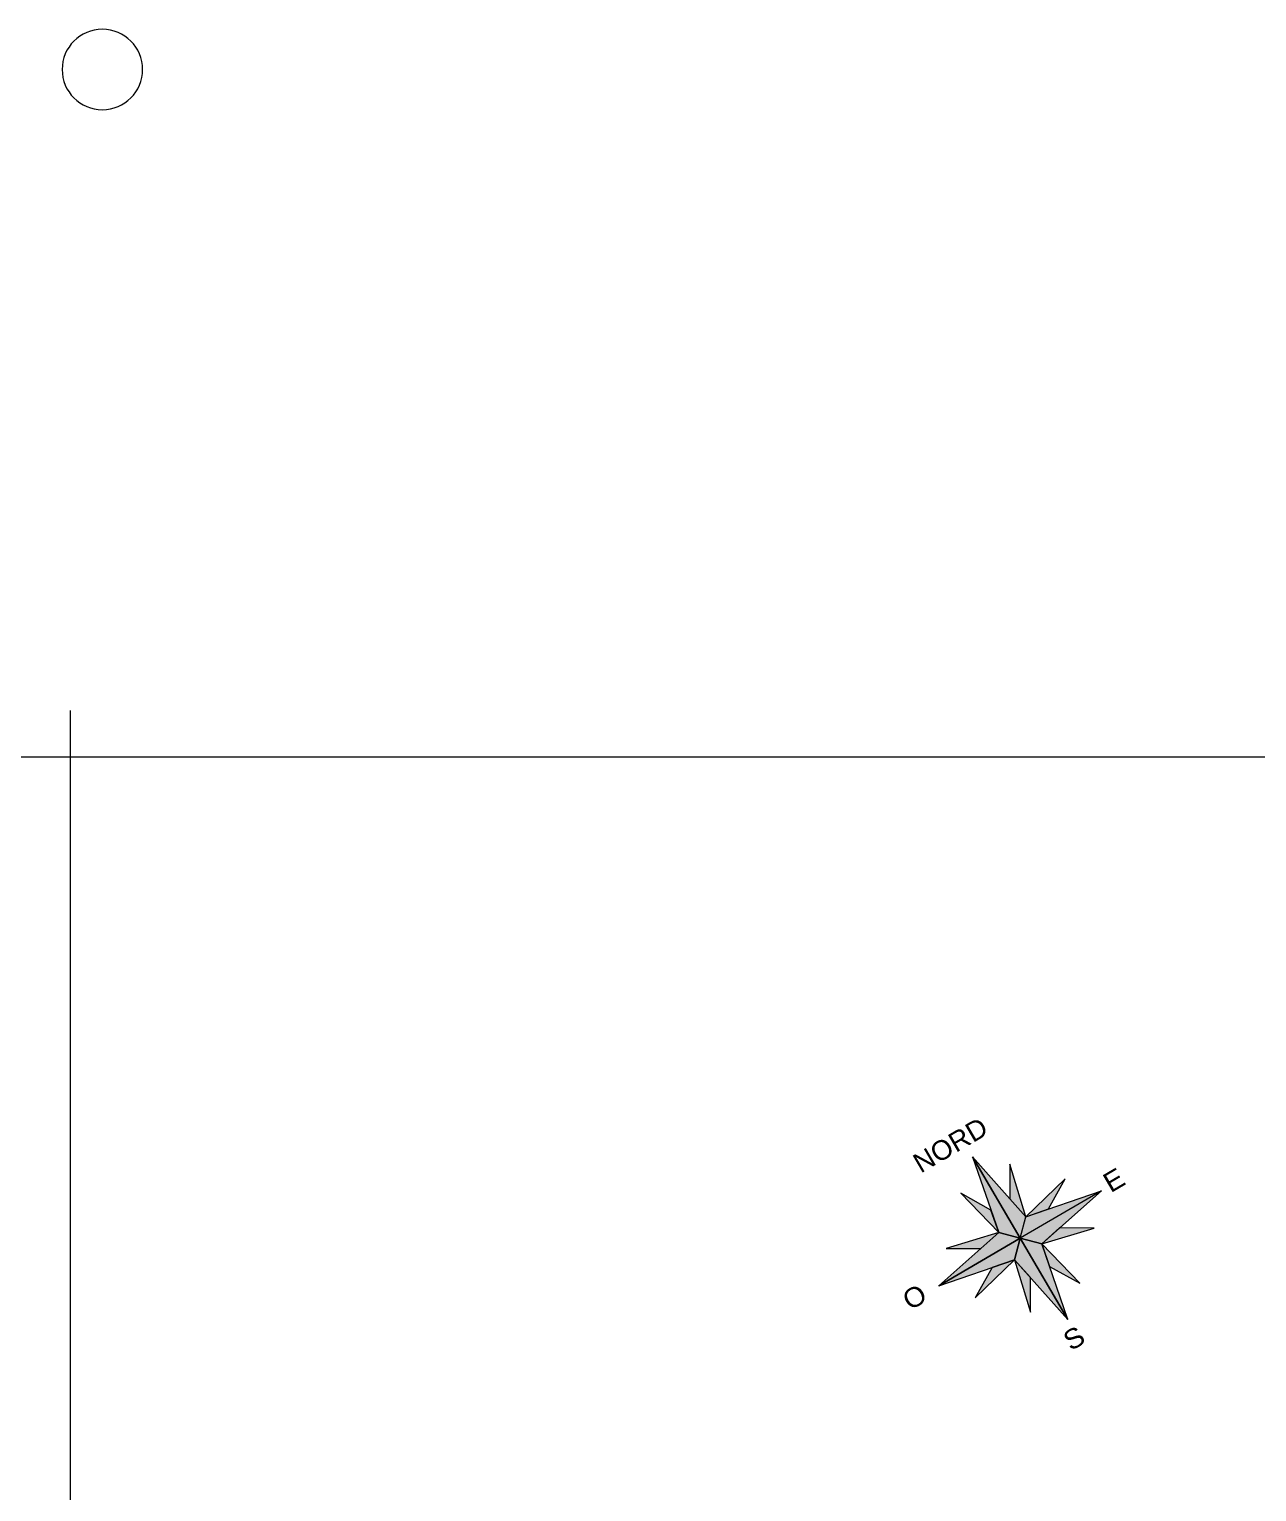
# Model space of a CAD drawing. Header units: metres. Extents: x -30.4 to 29.6, y -50.6 to 0.4.
# Drawn here: x -0.91 to 14.35, y -17.75 to 0.42 of the extents above; entities that cross this region are included whole.
import ezdxf
from ezdxf.enums import TextEntityAlignment as Align

# ---------------------------------------------------------------- set-up
doc = ezdxf.new("R2010")
doc.units = ezdxf.units.M
doc.header["$MEASUREMENT"] = 0
for name, color, linetype in [('Calque commun', 7, 'Continuous'), ('Calque5', 7, 'Continuous'), ('Calque9', 7, 'Continuous')]:
    doc.layers.add(name, color=color, linetype=linetype)
doc.styles.add('Arial7', font='arial.ttf', dxfattribs={"width": 1.037433, "height": 2.319387})
doc.styles.add('Arial8', font='arial.ttf', dxfattribs={"width": 1.027642, "height": 2.319387})
doc.styles.add('Arial9', font='arial.ttf', dxfattribs={"width": 0.996783, "height": 2.319387})
doc.styles.add('Century Gothic18', font='GOTHIC.TTF', dxfattribs={"height": 0.077575})

# ---------------------------------------------------------------- blocks, each defined once
blk = doc.blocks.new('b1000')
at = {"layer": 'Calque9', "color": 7, "linetype": 'ByBlock', "lineweight": 9}
for p, q in [((198.31, 346.17), (196.51, 336.85)), ((198.38, 335), (198.31, 346.17)), ((198.31, 346.17), (198.38, 335)), ((200.23, 336.87), (198.31, 346.17)), ((197.04, 339.63), (194.94, 343.15)), ((194.94, 343.15), (196.51, 336.85)), ((201.71, 343.2), (199.65, 339.65)), ((200.23, 336.87), (201.71, 343.2)), ((196.51, 336.85), (190.18, 338.33)), ((190.18, 338.33), (193.73, 336.28)), ((196.51, 336.85), (197.04, 339.63)), ((197.04, 339.63), (197.04, 339.63)), ((199.65, 339.65), (200.23, 336.87)), ((206.53, 338.44), (200.23, 336.87)), ((203.01, 336.34), (206.53, 338.44)), ((196.51, 336.85), (187.21, 334.93)), ((193.73, 336.28), (196.51, 336.85)), ((196.51, 336.85), (198.38, 335)), ((198.38, 335), (196.51, 336.85)), ((196.51, 336.85), (196.51, 336.85)), ((198.38, 335), (200.23, 336.87)), ((198.38, 335), (200.23, 336.87)), ((200.23, 336.87), (200.23, 336.87)), ((200.23, 336.87), (200.23, 336.87)), ((200.23, 336.87), (209.54, 335.07)), ((200.23, 336.87), (203.01, 336.34)), ((203.01, 336.34), (203.01, 336.34)), ((198.38, 335), (187.21, 334.93)), ((187.21, 334.93), (198.38, 335)), ((187.21, 334.93), (196.53, 333.13)), ((196.53, 333.13), (198.38, 335)), ((198.38, 335), (196.53, 333.13)), ((209.54, 335.07), (198.38, 335)), ((209.54, 335.07), (198.38, 335)), ((198.38, 335), (198.38, 335)), ((198.38, 335), (198.38, 335)), ((198.45, 323.84), (198.38, 335)), ((198.38, 335), (198.38, 335)), ((200.25, 333.15), (198.38, 335)), ((198.38, 335), (198.45, 323.84)), ((198.38, 335), (200.25, 333.15)), ((200.25, 333.15), (209.54, 335.07)), ((193.75, 333.67), (190.23, 331.56)), ((190.23, 331.56), (196.53, 333.13)), ((196.53, 333.13), (193.75, 333.67)), ((196.53, 333.13), (195.05, 326.81)), ((196.53, 333.13), (196.53, 333.13)), ((197.1, 330.35), (196.53, 333.13)), ((196.53, 333.13), (196.53, 333.13)), ((196.53, 333.13), (198.45, 323.84)), ((196.53, 333.13), (196.53, 333.13)), ((198.45, 323.84), (200.25, 333.15)), ((200.25, 333.15), (199.71, 330.37)), ((203.03, 333.73), (200.25, 333.15)), ((200.25, 333.15), (200.25, 333.15)), ((201.82, 326.85), (200.25, 333.15)), ((200.25, 333.15), (206.57, 331.67)), ((200.25, 333.15), (200.25, 333.15)), ((206.57, 331.67), (203.03, 333.73)), ((206.57, 331.67), (206.57, 331.67)), ((195.05, 326.81), (197.1, 330.35)), ((197.1, 330.35), (197.1, 330.35)), ((199.71, 330.37), (199.71, 330.37)), ((199.71, 330.37), (201.82, 326.85))]:
    blk.add_line(p, q, dxfattribs=at)
at = {"layer": 'Calque9', "color": 54, "linetype": 'ByBlock', "lineweight": 9}
for points in [[(198.38, 335), (198.31, 346.17), (196.51, 336.85)], [(199.65, 339.65), (200.23, 336.87), (201.71, 343.2)]]:
    blk.add_trace(points, dxfattribs=at)
at = {"layer": 'Calque9', "color": 51, "linetype": 'ByBlock', "lineweight": 9}
for points in [[(198.31, 346.17), (198.38, 335), (200.23, 336.87)], [(196.51, 336.85), (197.04, 339.63), (194.94, 343.15)]]:
    blk.add_trace(points, dxfattribs=at)
at = {"layer": 'Calque9', "color": 9, "linetype": 'ByBlock', "lineweight": 9}
for points in [[(193.73, 336.28), (196.51, 336.85), (190.18, 338.33)], [(187.21, 334.93), (196.53, 333.13), (198.38, 335)]]:
    blk.add_trace(points, dxfattribs=at)
at = {"layer": 'Calque9', "color": 134, "linetype": 'ByBlock', "lineweight": 9}
for points in [[(200.23, 336.87), (203.01, 336.34), (206.53, 338.44)], [(198.38, 335), (200.25, 333.15), (209.54, 335.07)]]:
    blk.add_trace(points, dxfattribs=at)
at = {"layer": 'Calque9', "color": 180, "linetype": 'ByBlock', "lineweight": 9}
for points in [[(187.21, 334.93), (198.38, 335), (196.51, 336.85)], [(190.23, 331.56), (196.53, 333.13), (193.75, 333.67)]]:
    blk.add_trace(points, dxfattribs=at)
at = {"layer": 'Calque9', "color": 4, "linetype": 'ByBlock', "lineweight": 9}
for points in [[(198.38, 335), (200.23, 336.87), (209.54, 335.07)], [(200.25, 333.15), (206.57, 331.67), (203.03, 333.73)]]:
    blk.add_trace(points, dxfattribs=at)
at = {"layer": 'Calque9', "color": 240, "linetype": 'ByBlock', "lineweight": 9}
for points in [[(198.38, 335), (196.53, 333.13), (198.45, 323.84)], [(200.25, 333.15), (199.71, 330.37), (201.82, 326.85)]]:
    blk.add_trace(points, dxfattribs=at)
at = {"layer": 'Calque9', "color": 40, "linetype": 'ByBlock', "lineweight": 9}
for points in [[(198.45, 323.84), (200.25, 333.15), (198.38, 335)], [(195.05, 326.81), (197.1, 330.35), (196.53, 333.13)]]:
    blk.add_trace(points, dxfattribs=at)
at = {"layer": 'Calque9', "color": 7, "linetype": 'ByBlock', "lineweight": -2}
for s, height, style, width, p in [('NORD', 2.319, 'Arial9', 0.996783, (191.99, 346.83)), ('O', 2.32, 'Arial8', 1.027642, (182.77, 333.38)), ('E', 2.32, 'Arial7', 1.037433, (210.33, 333.56)), ('S', 2.32, 'Arial7', 1.037433, (196.87, 319.7))]:
    blk.add_text(s, height=height, rotation=0.3707, dxfattribs=dict(at, style=style, width=width)).set_placement(p, align=Align.BOTTOM_LEFT)
blk = doc.blocks.new('N')
at = {"layer": 'Calque5', "color": 0, "linetype": 'ByBlock', "lineweight": -2}
blk.add_blockref('b1000', (-197.1, -330.35), dxfattribs=at)
blk = doc.blocks.new('nordmichel')
at = {"layer": 'Calque9', "color": 0, "linetype": 'Continuous', "lineweight": -2, "xscale": 0.5, "yscale": 0.5}
blk.add_blockref('N', (-0.637, -2.324, 121.08), dxfattribs=at)
blk = doc.blocks.new('xmodule 12 niv1-33')
at = {"layer": 'Calque commun', "color": 5, "linetype": 'Continuous', "lineweight": 9}
blk.add_arc((0, 0), 0.5, 0, 359.9994, dxfattribs=at)
blk = doc.blocks.new('xmodule 12 niv1-34')
at = {"layer": 'Calque commun', "color": 5, "linetype": 'Continuous', "lineweight": 9}
blk.add_arc((0, 0), 0.5, 0, 359.9994, dxfattribs=at)
blk = doc.blocks.new('DimLine53734-2')
at = {"layer": 'Calque commun', "color": 5, "linetype": 'Continuous', "lineweight": 9}
for p, q in [((22.886, -16.171), (22.686, -16.171)), ((22.786, -16.171), (22.786, -16.071)), ((22.786, -16.421), (22.786, -16.171)), ((22.886, -16.421), (22.686, -16.421)), ((22.786, -16.421), (22.786, -16.521))]:
    blk.add_line(p, q, dxfattribs=at)
for name in ['xmodule 12 niv1-33', 'xmodule 12 niv1-34']:
    blk.add_blockref(name, (0, 0), dxfattribs=at)
at = {"layer": 'Calque commun', "color": 5, "linetype": 'Continuous', "lineweight": 9, "style": 'Century Gothic18'}
blk.add_text('25', height=0.0776, rotation=90, dxfattribs=at).set_placement((22.736, -16.296), align=Align.BOTTOM_CENTER)
blk = doc.blocks.new('xmodule 12 niv1-79')
at = {"layer": 'Calque commun', "color": 5, "linetype": 'Continuous', "lineweight": 9}
blk.add_arc((0, 0), 0.5, 0, 359.9994, dxfattribs=at)
blk = doc.blocks.new('xmodule 12 niv1-80')
at = {"layer": 'Calque commun', "color": 5, "linetype": 'Continuous', "lineweight": 9}
blk.add_arc((0, 0), 0.5, 0, 359.9994, dxfattribs=at)
blk = doc.blocks.new('DimLine53942')
at = {"layer": 'Calque commun', "color": 5, "linetype": 'Continuous', "lineweight": 9}
for p, q in [((19.455, -14.861), (19.655, -14.861)), ((19.555, -14.861), (19.555, -14.761)), ((19.555, -15.461), (19.555, -14.861)), ((19.655, -15.461), (19.455, -15.461)), ((19.555, -15.461), (19.555, -15.561))]:
    blk.add_line(p, q, dxfattribs=at)
for name in ['xmodule 12 niv1-79', 'xmodule 12 niv1-80']:
    blk.add_blockref(name, (0, 0), dxfattribs=at)
at = {"layer": 'Calque commun', "color": 5, "linetype": 'Continuous', "lineweight": 9, "style": 'Century Gothic18'}
blk.add_text('60', height=0.0776, rotation=90, dxfattribs=at).set_placement((19.505, -15.161), align=Align.BOTTOM_CENTER)
blk = doc.blocks.new('xmodule 12 niv1-121')
at = {"layer": 'Calque commun', "color": 5, "linetype": 'Continuous', "lineweight": 9}
for name in ['DimLine53734-2', 'DimLine53942']:
    blk.add_blockref(name, (0, 0), dxfattribs=at)

msp = doc.modelspace()

# ---------------------------------------------------------------- linework, layer by layer
at = {"layer": 'Calque commun', "color": 7, "linetype": 'Continuous', "lineweight": 9}
msp.add_line((-0.398, -35.582), (-0.398, -8.048), dxfattribs=at)

# ---------------------------------------------------------------- block references
at = {"layer": 'Calque commun', "color": 0, "linetype": 'ByBlock', "lineweight": -2}
msp.add_blockref('xmodule 12 niv1-121', (0, -0.082), dxfattribs=at)
at = {"layer": 'Calque commun', "color": 0, "linetype": 'ByBlock', "lineweight": -2, "xscale": 0.2097151964587453, "yscale": 0.2097151835540479, "zscale": 0.2097152024507523, "rotation": 30.0006661265802}
msp.add_blockref('nordmichel', (11.407, -14.605), dxfattribs=at)

# ---------------------------------------------------------------- meshes
at = {"layer": 'Calque commun', "color": 7, "linetype": 'Continuous', "lineweight": 9}
mesh = msp.add_polyface(dxfattribs=at)
corners = [(29.602, -8.627), (-30.398, -8.627), (-30.398, -50.627), (29.602, -50.627)]
mesh.append_faces([[corners[k] for k in face] for face in [(0, 1, 2, 3)]], dxfattribs={"color": 7})

doc.saveas('drawing.dxf')
